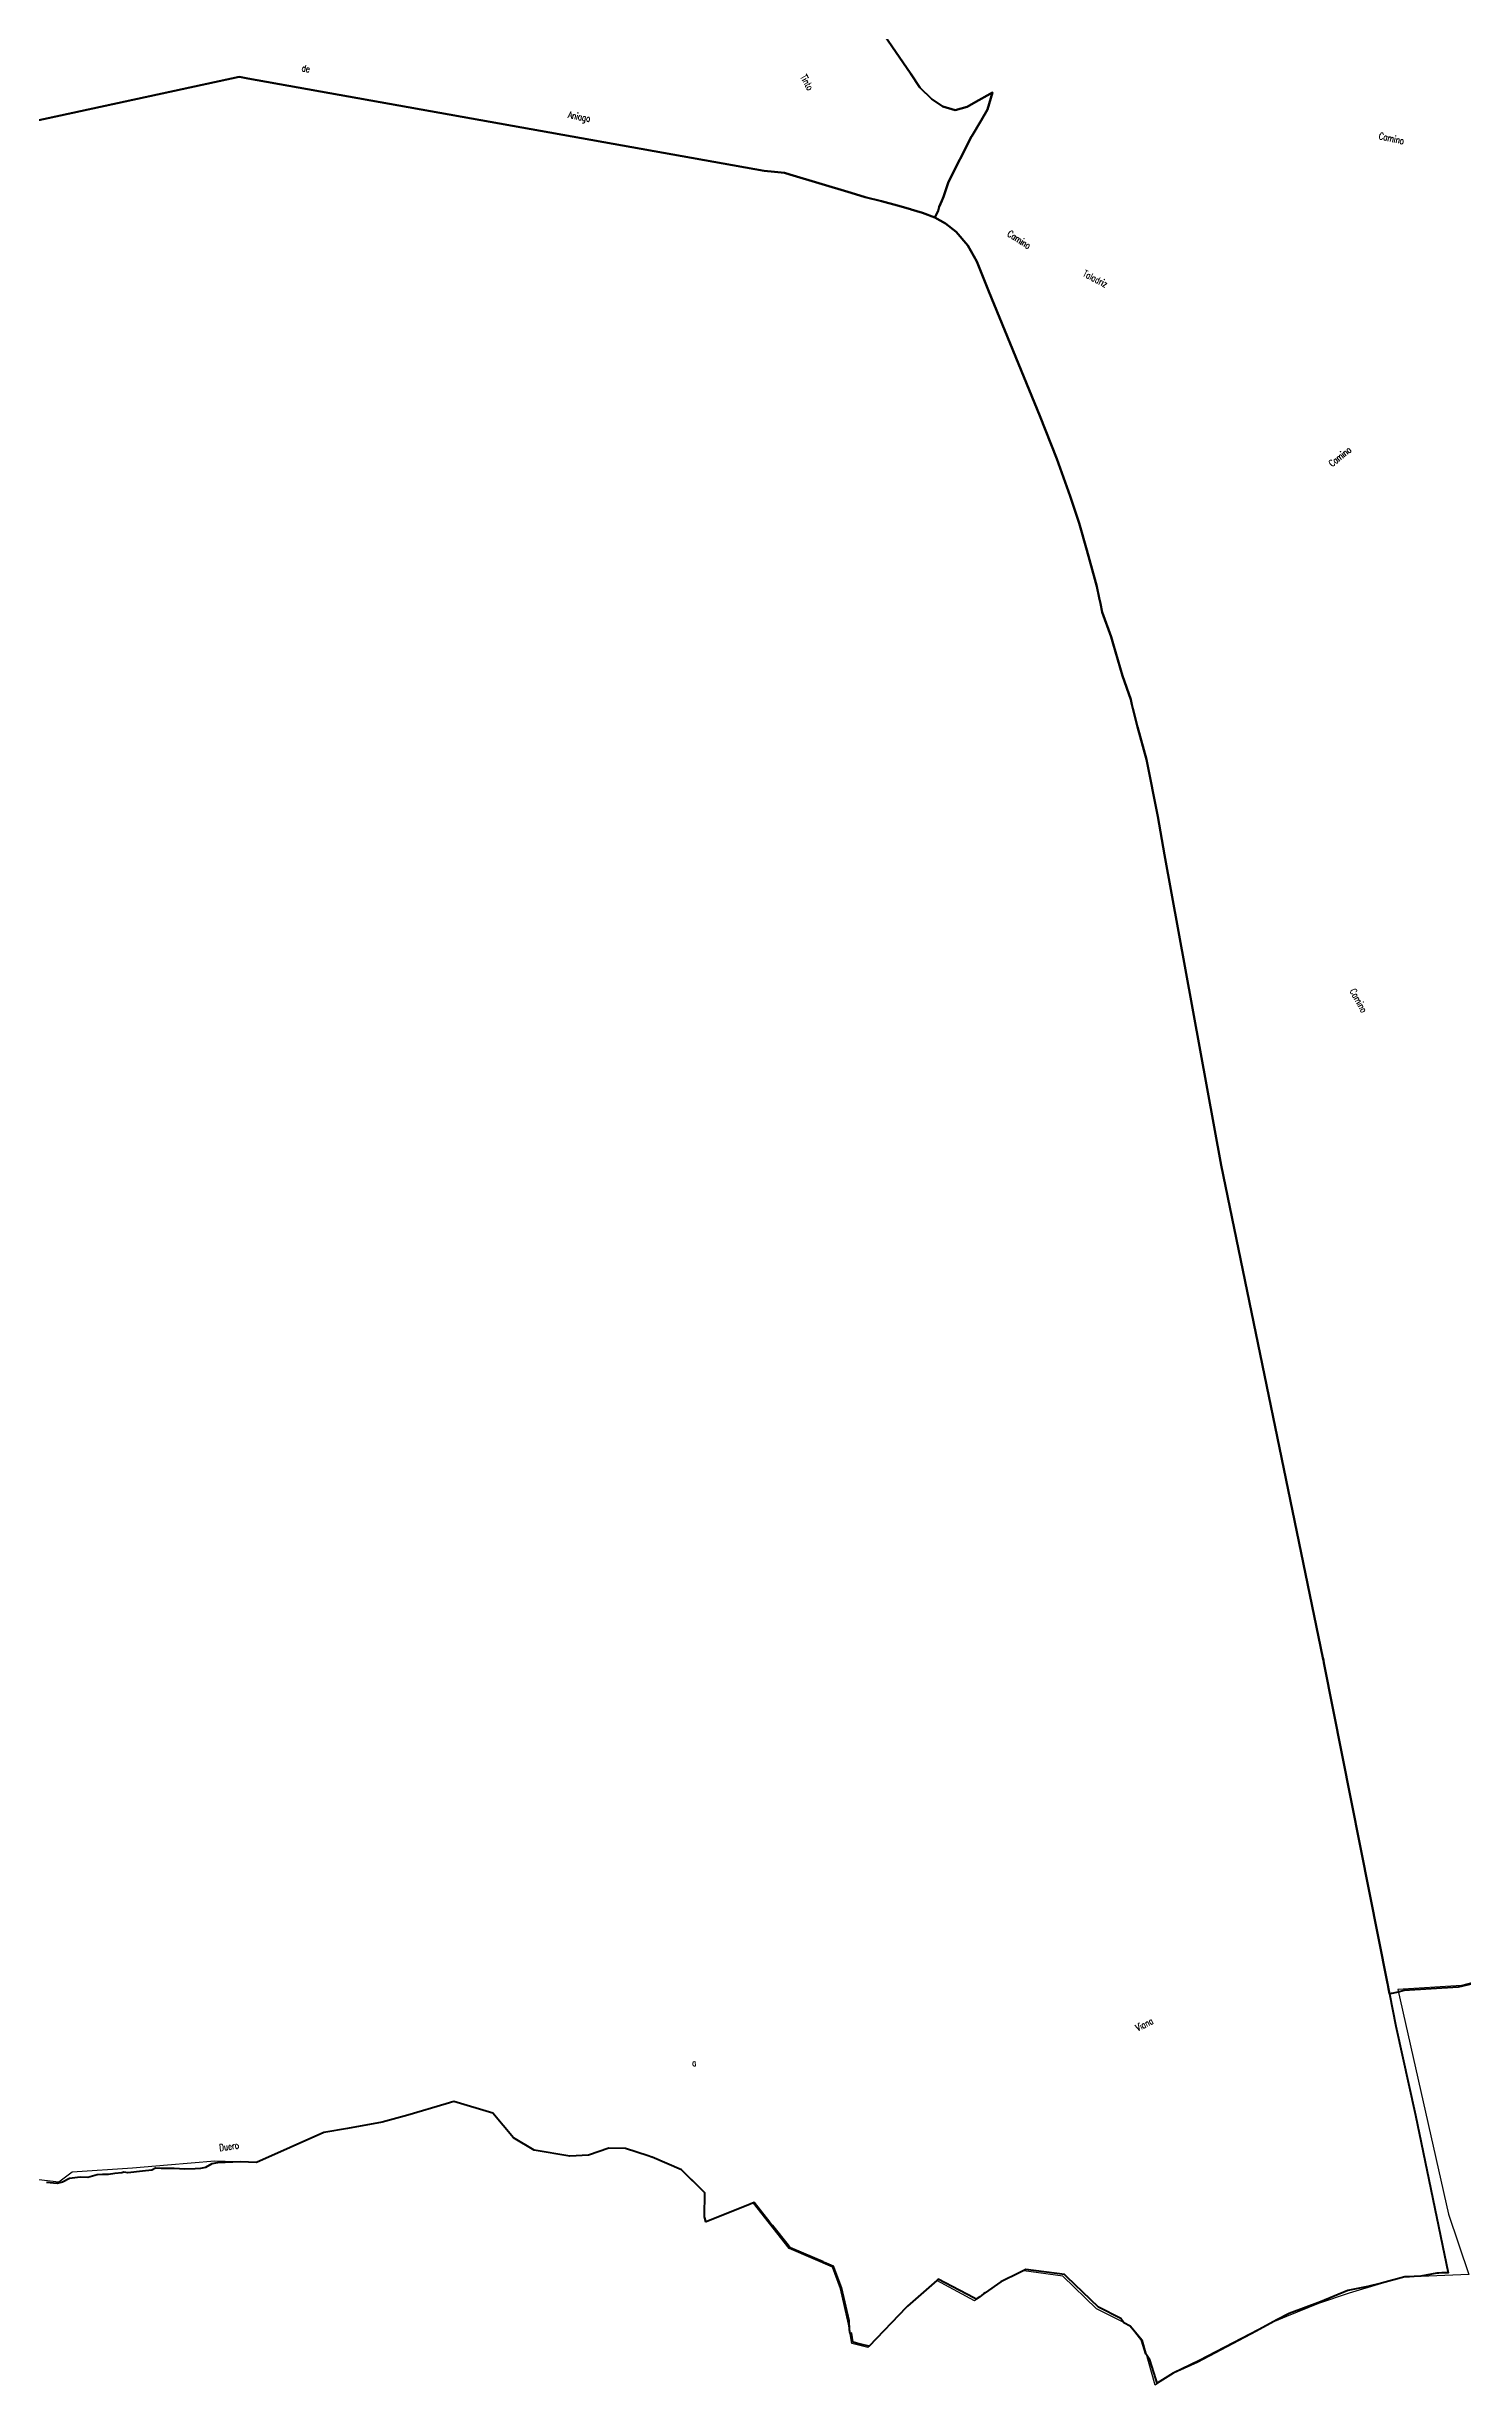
# Model space of a CAD drawing. Header units: metres. Extents: x 339638 to 364279, y 4598373 to 4630956.
# Drawn here: x 349214 to 351283, y 4598373 to 4601787 of the extents above; entities that cross this region are included whole.
import ezdxf
from ezdxf.enums import TextEntityAlignment as Align

# ---------------------------------------------------------------- set-up
doc = ezdxf.new("R2010")
doc.units = ezdxf.units.M
for name, color, linetype, lineweight in [('caminos', 1, 'Continuous', 0), ('poligonos_rusticos', 42, 'Continuous', 40), ('termino', 6, 'Continuous', 25)]:
    doc.layers.add(name, color=color, linetype=linetype, lineweight=lineweight)
doc.styles.add('caminos', font='simplex.shx', dxfattribs={"width": 0.75})

msp = doc.modelspace()

# ---------------------------------------------------------------- linework, layer by layer
at = {"layer": 'poligonos_rusticos'}
for points in [[(350414.8, 4601836.1), (350476, 4601747.7), (350488.8, 4601727.8), (350506.5, 4601710.6), (350522.5, 4601699.6), (350540.5, 4601694.3), (350558.3, 4601699.4), (350567.5, 4601704.6), (350595, 4601720.2), (350587.8, 4601695.5), (350578.5, 4601679.6), (350564.9, 4601656.4), (350564.6, 4601655.8), (350530.8, 4601590), (350523.6, 4601568), (350521.1, 4601562.3), (350517.3, 4601553.4), (350515.8, 4601547.3), (350510.9, 4601537.8), (350493, 4601544.5), (350476.1, 4601549.6), (350475.6, 4601549.8), (350456.4, 4601555.5), (350433, 4601561.5), (350409.2, 4601567.5), (350388.8, 4601573.7), (350299.2, 4601600.6), (350291.2, 4601603), (350286.6, 4601603.5), (350276.7, 4601604.5), (350261.7, 4601606.1), (349507.5, 4601740.9), (349497.7, 4601742.6), (349495, 4601743.1), (348781.5, 4601588.7)], [(351304.2, 4598960.7), (351275, 4598953.9), (351196.1, 4598948.9), (351189.3, 4598947.3), (351178.5, 4598944.9), (351177.3, 4598944.7), (351174.7, 4598944.3), (351173.3, 4598951.4), (351172.2, 4598957.3), (351171.8, 4598959.2), (351079.1, 4599427.5), (351078.3, 4599431.4), (351077.6, 4599434.7), (350929.1, 4600154), (350846.5, 4600607.3), (350836.6, 4600663.4), (350820, 4600746.3), (350806.9, 4600794.1), (350800.2, 4600821.1), (350798.6, 4600826.7), (350797, 4600834), (350785.2, 4600868.8), (350771.3, 4600915.1), (350768.2, 4600925.4), (350755.3, 4600961.4), (350752.7, 4600974.1), (350751, 4600982.3), (350747.5, 4600999.2), (350744.6, 4601009.6), (350732.9, 4601052.2), (350721.8, 4601091.7), (350708.7, 4601130.7), (350689, 4601185.2), (350664.3, 4601248), (350589.6, 4601429.6), (350572.4, 4601473.6), (350559.1, 4601497), (350542, 4601516.7), (350526.5, 4601529.2), (350510.9, 4601537.8), (350515.8, 4601547.3), (350517.3, 4601553.4), (350521.1, 4601562.3), (350523.6, 4601568), (350530.8, 4601590), (350564.6, 4601655.8), (350564.9, 4601656.4), (350578.5, 4601679.6), (350587.8, 4601695.5), (350595, 4601720.2), (350567.5, 4601704.6), (350558.3, 4601699.4), (350540.5, 4601694.3), (350522.5, 4601699.6), (350506.5, 4601710.6), (350488.8, 4601727.8), (350476, 4601747.7), (350414.8, 4601836.1)], [(348781.5, 4601588.7), (349495, 4601743.1), (349497.7, 4601742.6), (349497.7, 4601742.6), (349507.5, 4601740.9), (350261.7, 4601606.1), (350276.7, 4601604.5), (350286.6, 4601603.5), (350291.2, 4601603), (350299.2, 4601600.6), (350388.8, 4601573.7), (350409.2, 4601567.5), (350433, 4601561.5), (350456.4, 4601555.5), (350475.6, 4601549.8), (350476.1, 4601549.6), (350493, 4601544.5), (350510.9, 4601537.8), (350526.5, 4601529.2), (350542, 4601516.7), (350559.1, 4601497), (350572.4, 4601473.6), (350589.6, 4601429.6), (350664.3, 4601248), (350689, 4601185.2), (350708.7, 4601130.7), (350721.8, 4601091.7), (350732.9, 4601052.2), (350744.6, 4601009.6), (350747.5, 4600999.2), (350751, 4600982.3), (350752.7, 4600974.1), (350755.3, 4600961.4), (350768.2, 4600925.4), (350771.3, 4600915.1), (350785.2, 4600868.8), (350797, 4600834), (350798.6, 4600826.7), (350800.2, 4600821.1), (350806.9, 4600794.1), (350820, 4600746.3), (350836.6, 4600663.4), (350846.5, 4600607.3), (350929.1, 4600154), (351077.6, 4599434.7), (351078.3, 4599431.4), (351079.1, 4599427.5), (351171.8, 4598959.2), (351172.2, 4598957.3), (351173.3, 4598951.4), (351174.7, 4598944.3), (351184.1, 4598897.1), (351212.7, 4598767.3), (351212.9, 4598767), (351260.4, 4598537.1), (351255.9, 4598536.9), (351251.1, 4598536.7), (351246.8, 4598536.5), (351246.2, 4598536.5), (351245.5, 4598536.5), (351244.1, 4598536.4), (351220.5, 4598531.8), (351211, 4598531.4), (351204.1, 4598531.2), (351197.2, 4598530.9), (351163.2, 4598521.6), (351143.2, 4598516.9), (351114, 4598511.2), (351073.9, 4598494.6), (351028.5, 4598477.5), (351010.5, 4598468.4), (350983.6, 4598453.8), (350897.6, 4598409), (350858.8, 4598390.3), (350835.4, 4598375.8), (350833.5, 4598382.1), (350825.1, 4598410.1), (350819.2, 4598418.5), (350813.4, 4598437.4), (350802.9, 4598450.9), (350798.3, 4598456.8), (350796.4, 4598459.2), (350786.9, 4598464), (350782.4, 4598470.3), (350749.8, 4598486.8), (350703.7, 4598531), (350700.1, 4598534.4), (350643.6, 4598541.9), (350634.9, 4598537.6), (350607.3, 4598524), (350584.6, 4598507.9), (350582.2, 4598506.2), (350579, 4598503.9), (350576.5, 4598502.1), (350571.2, 4598498.4), (350567.8, 4598500.2), (350515.9, 4598527.6), (350513.8, 4598525.7), (350471.1, 4598488.2), (350470.6, 4598487.8), (350469.1, 4598486.4), (350414.8, 4598429.6), (350406.4, 4598431.7), (350396.3, 4598434.3), (350391.4, 4598435.6), (350391.2, 4598436.4), (350389.1, 4598448.9), (350387.1, 4598448.4), (350386.1, 4598453.8), (350385.9, 4598466.7), (350374.5, 4598515.1), (350362.7, 4598546.3), (350349.2, 4598552.1), (350347.7, 4598552.8), (350299.5, 4598573.5), (350296.5, 4598577.3), (350273.7, 4598605.9), (350269.9, 4598610.6), (350246.9, 4598639.4), (350241, 4598637), (350176.8, 4598611.5), (350176.5, 4598612.3), (350174.5, 4598618.8), (350175.2, 4598653.5), (350168.9, 4598659.8), (350140.8, 4598687.5), (350097.9, 4598705.6), (350097.8, 4598705.7), (350092.1, 4598707.5), (350059.4, 4598718.4), (350035, 4598719), (350005.2, 4598708.8), (349977.8, 4598707.2), (349926, 4598716.2), (349895.5, 4598734.1), (349865.6, 4598769.9), (349808.4, 4598786.9), (349797.2, 4598783.6), (349741.2, 4598767), (349703.8, 4598756.8), (349653.4, 4598747.6), (349618.7, 4598741.9), (349520.4, 4598697.9), (349496.9, 4598698.8), (349463.2, 4598697.3), (349455.3, 4598696.2), (349445.7, 4598690.5), (349438.5, 4598689.2), (349430.9, 4598688.9), (349415.8, 4598688.5), (349400, 4598689.2), (349381.1, 4598689.1), (349373, 4598689.7), (349367.5, 4598686.6), (349353.6, 4598685.2), (349332.4, 4598683), (349326.6, 4598684), (349323.6, 4598683.1), (349313.6, 4598681.7), (349304.3, 4598680.4), (349295.3, 4598680.7), (349287.7, 4598679.8), (349274.2, 4598676.1), (349262.8, 4598676.5), (349247.3, 4598674.8), (349236.8, 4598669.4), (349229.4, 4598667.4), (349223.8, 4598667.8), (349213.5, 4598668.7)]]:
    msp.add_lwpolyline(points, dxfattribs=at)
at = {"layer": 'termino'}
msp.add_lwpolyline([(351357.3, 4598976.9), (351280.2, 4598956.5), (351186.9, 4598950.7), (351261.2, 4598622.8), (351290.9, 4598534.7), (351197.2, 4598530.6), (351163.2, 4598521.4), (351116.1, 4598507.4), (351071, 4598492.3), (351024.5, 4598473.1), (351007, 4598465.7), (350980, 4598451.1), (350894.7, 4598405.9), (350855.5, 4598388.7), (350832.8, 4598372.8), (350814, 4598438.5), (350796.6, 4598459.3), (350746.8, 4598484.4), (350697.8, 4598531.9), (350641.1, 4598540), (350605.1, 4598522.3), (350568.9, 4598496.1), (350513.9, 4598525.8), (350469.1, 4598486.4), (350413.2, 4598427.9), (350389.6, 4598433.9), (350384.7, 4598462.1), (350372.9, 4598513.6), (350361.3, 4598545), (350298.4, 4598572.5), (350246.2, 4598638.7), (350176.2, 4598610.9), (350174, 4598618.2), (350174.8, 4598653.1), (350140.6, 4598687.4), (350097.9, 4598705.6), (350059.4, 4598718.4), (350035, 4598719), (350005.2, 4598708.8), (349977.8, 4598707.2), (349926, 4598716.2), (349895.5, 4598734.1), (349865.6, 4598769.9), (349808.4, 4598786.9), (349741.2, 4598767), (349703.8, 4598756.8), (349618.7, 4598741.9), (349520.4, 4598697.9), (349459.4, 4598700.1), (349390.2, 4598694), (349339.2, 4598689.9), (349251.2, 4598683.9), (349231.5, 4598669.1), (349185.7, 4598674.7)], dxfattribs=at)

# ---------------------------------------------------------------- texts
at = {"layer": 'caminos', "style": 'caminos', "width": 0.75}
for s, rotation, p in [('de', -10.3137, (349585.2, 4601748.5)), ('Tinto', -61.3625, (350311.5, 4601741.6)), ('Aniago', -10.5265, (349974.2, 4601680.2)), ('Camino', -12.2452, (351158, 4601649.5)), ('Camino', -33.0263, (350614.1, 4601509)), ('Taladriz', -27.63, (350724.6, 4601450.2)), ('Camino', 38.9502, (351093, 4601170.9)), ('Camino', -61.3641, (351113.8, 4600407)), ('Viana', 26.2218, (350808.5, 4598886.7)), ('a', 5.7518, (350157, 4598835.3)), ('Duero', 7.8152, (349467, 4598711.6))]:
    msp.add_text(s, height=10, rotation=rotation, dxfattribs=at).set_placement(p, align=Align.BOTTOM_LEFT)

doc.saveas('drawing.dxf')
